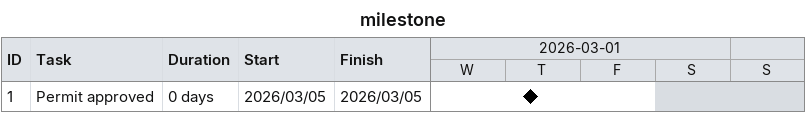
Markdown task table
milestone

| ID | Task | Duration | Start | Finish |
|---|---|---|---|---|
| 1 | Permit approved | 0d | 2026-03-05 | 2026-03-05 |
